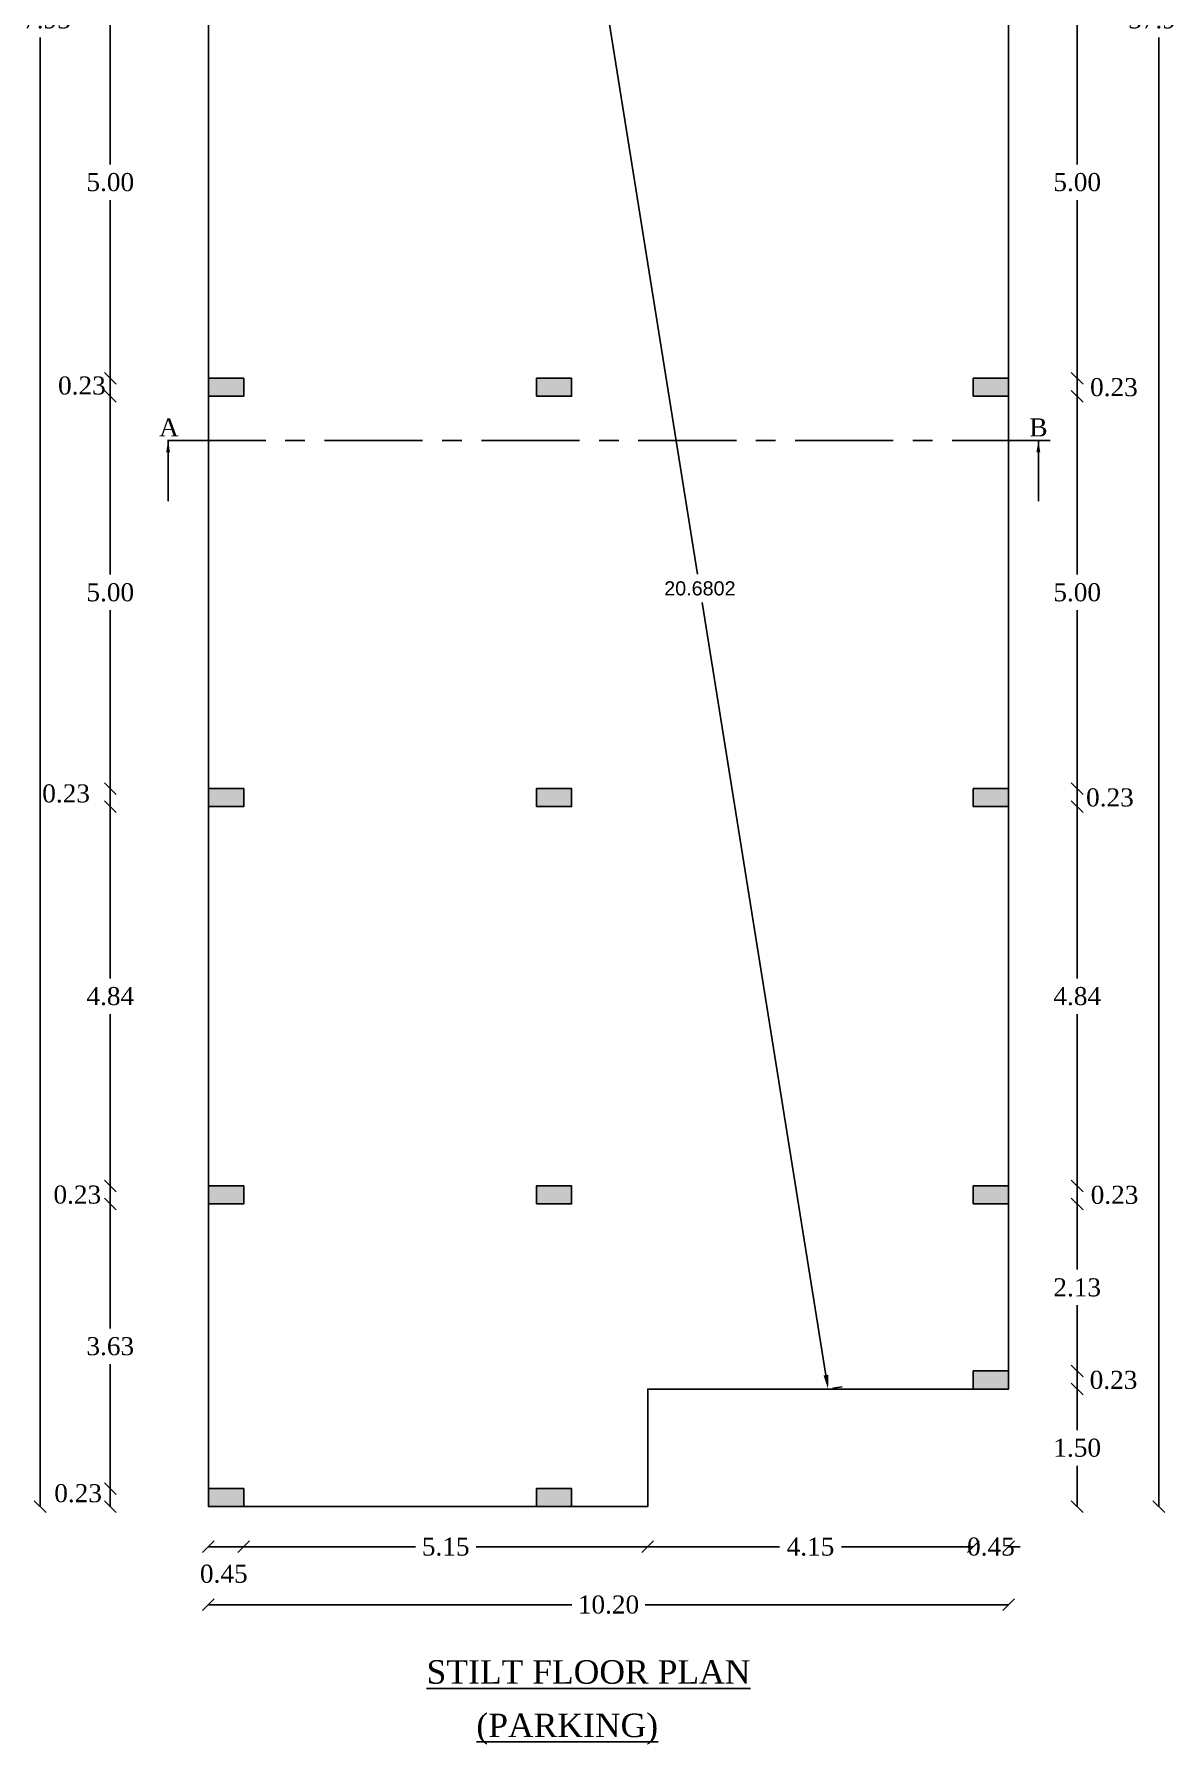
# Model space of a CAD drawing. Header units: metres. Extents: x 7889 to 8063, y -2348 to -2272.
# Drawn here: x 7889.58 to 7904, y -2341.62 to -2319.81 of the extents above; entities that cross this region are included whole.
import ezdxf

# ---------------------------------------------------------------- set-up
doc = ezdxf.new("R2010")
doc.units = ezdxf.units.M
doc.header["$MEASUREMENT"] = 0
doc.linetypes.add('CENTER', pattern=[2, 1.25, -0.25, 0.25, -0.25])
doc.layers.add('BLK_1_FLR_0_BLT_UP_AREA', color=1, linetype='Continuous')
doc.layers.add('BLK_1_FLR_0_BLT_UP_AREA_DEDUCT', color=1, linetype='Continuous')
doc.styles.add('Isa-', font='times.ttf')
doc.styles.get("Standard").update_dxf_attribs({"font": 'arial.ttf'})
doc.styles.add('STYLE2', font='times.ttf')
doc.dimstyles.new('ISO-25', dxfattribs={"dimscale": 0, "dimtxt": 0.23, "dimasz": 0.15, "dimexe": 1.25, "dimexo": 0.625, "dimgap": 0.11, "dimtad": 0, "dimtih": 1, "dimtoh": 1, "dimzin": 1, "dimdsep": 46, "dimtxsty": 'STYLE2', "dimblk": 'OBLIQUE', "dimcen": 0, "dimse1": 1, "dimse2": 1, "dimclrd": 1, "dimclrt": 3, "dimadec": 0, "dimazin": 2, "dimtfac": 1, "dimtix": 1, "dimtofl": 0, "dimtmove": 0, "dimatfit": 3, "dimfxl": 0, "dimtolj": 1, "dimarcsym": 0})
doc.dimstyles.get("Standard").update_dxf_attribs({"dimtxt": 0.18, "dimasz": 0.18, "dimexe": 0.18, "dimexo": 0.0625, "dimgap": 0.09, "dimtad": 0, "dimtih": 1, "dimtoh": 1, "dimdec": 4, "dimzin": 0, "dimdsep": 46, "dimtxsty": 'Standard', "dimcen": 0.09, "dimadec": 0, "dimazin": 0, "dimtfac": 1, "dimtdec": 4, "dimtofl": 0, "dimtmove": 0, "dimatfit": 3, "dimfxl": 0, "dimtolj": 1, "dimtzin": 0, "dimarcsym": 0})

# ---------------------------------------------------------------- blocks, each defined once
blk = doc.blocks.new('_Oblique')
at = {"color": 0, "linetype": 'ByBlock', "lineweight": -2}
blk.add_line((-0.5, -0.5), (0.5, 0.5), dxfattribs=at)
blk = doc.blocks.new('*D434')
at = {"color": 1, "lineweight": -2}
for p, q in [((11152.58, 1103.796), (11152.58, 1101.524)), ((11152.58, 1098.796), (11152.58, 1101.069))]:
    blk.add_line(p, q, dxfattribs=at)
at = {"layer": 'Defpoints', "color": 0}
for p in [(11151.255, 1103.796), (11151.255, 1098.796), (11152.58, 1098.796)]:
    blk.add_point(p, dxfattribs=at)
at = {"color": 1, "lineweight": -2, "xscale": 0.15, "yscale": 0.15, "zscale": 0.15}
for p, rotation in [((11152.58, 1103.796), 90), ((11152.58, 1098.796), 270)]:
    blk.add_blockref('_Oblique', p, dxfattribs=dict(at, rotation=rotation))
at = {"color": 3, "insert": (11152.58, 1101.296), "char_height": 0.23, "attachment_point": 5, "style": 'STYLE2'}
blk.add_mtext('\\A1;5.00', dxfattribs=at)
blk = doc.blocks.new('*D433')
at = {"color": 1, "lineweight": -2}
blk.add_line((11152.58, 1098.796), (11152.58, 1098.566), dxfattribs=at)
at = {"layer": 'Defpoints', "color": 0}
for p in [(11151.255, 1098.796), (11151.255, 1098.566), (11152.58, 1098.566)]:
    blk.add_point(p, dxfattribs=at)
at = {"color": 1, "lineweight": -2, "xscale": 0.15, "yscale": 0.15, "zscale": 0.15}
for p, rotation in [((11152.58, 1098.796), 90), ((11152.58, 1098.566), 270)]:
    blk.add_blockref('_Oblique', p, dxfattribs=dict(at, rotation=rotation))
at = {"color": 3, "insert": (11153.048, 1098.681), "char_height": 0.23, "attachment_point": 5, "style": 'STYLE2'}
blk.add_mtext('\\A1;0.23', dxfattribs=at)
blk = doc.blocks.new('*D432')
at = {"color": 1, "lineweight": -2}
for p, q in [((11152.58, 1098.566), (11152.58, 1096.293)), ((11152.58, 1093.564), (11152.58, 1095.838))]:
    blk.add_line(p, q, dxfattribs=at)
at = {"layer": 'Defpoints', "color": 0}
for p in [(11151.255, 1098.566), (11151.255, 1093.564), (11152.58, 1093.564)]:
    blk.add_point(p, dxfattribs=at)
at = {"color": 1, "lineweight": -2, "xscale": 0.15, "yscale": 0.15, "zscale": 0.15}
for p, rotation in [((11152.58, 1098.566), 90), ((11152.58, 1093.564), 270)]:
    blk.add_blockref('_Oblique', p, dxfattribs=dict(at, rotation=rotation))
at = {"color": 3, "insert": (11152.58, 1096.065), "char_height": 0.23, "attachment_point": 5, "style": 'STYLE2'}
blk.add_mtext('\\A1;5.00', dxfattribs=at)
blk = doc.blocks.new('*D431')
at = {"color": 1, "lineweight": -2}
blk.add_line((11152.58, 1093.564), (11152.58, 1093.334), dxfattribs=at)
at = {"layer": 'Defpoints', "color": 0}
for p in [(11151.255, 1093.564), (11151.255, 1093.334), (11152.58, 1093.334)]:
    blk.add_point(p, dxfattribs=at)
at = {"color": 1, "lineweight": -2, "xscale": 0.15, "yscale": 0.15, "zscale": 0.15}
for p, rotation in [((11152.58, 1093.564), 90), ((11152.58, 1093.334), 270)]:
    blk.add_blockref('_Oblique', p, dxfattribs=dict(at, rotation=rotation))
at = {"color": 3, "insert": (11152.997, 1093.449), "char_height": 0.23, "attachment_point": 5, "style": 'STYLE2'}
blk.add_mtext('\\A1;0.23', dxfattribs=at)
blk = doc.blocks.new('*D430')
at = {"color": 1, "lineweight": -2}
for p, q in [((11152.58, 1093.334), (11152.58, 1091.143)), ((11152.58, 1088.496), (11152.58, 1090.688))]:
    blk.add_line(p, q, dxfattribs=at)
at = {"layer": 'Defpoints', "color": 0}
for p in [(11151.255, 1093.334), (11151.255, 1088.496), (11152.58, 1088.496)]:
    blk.add_point(p, dxfattribs=at)
at = {"color": 1, "lineweight": -2, "xscale": 0.15, "yscale": 0.15, "zscale": 0.15}
for p, rotation in [((11152.58, 1093.334), 90), ((11152.58, 1088.496), 270)]:
    blk.add_blockref('_Oblique', p, dxfattribs=dict(at, rotation=rotation))
at = {"color": 3, "insert": (11152.58, 1090.915), "char_height": 0.23, "attachment_point": 5, "style": 'STYLE2'}
blk.add_mtext('\\A1;4.84', dxfattribs=at)
blk = doc.blocks.new('*D429')
at = {"color": 1, "lineweight": -2}
blk.add_line((11152.58, 1088.496), (11152.58, 1088.266), dxfattribs=at)
at = {"layer": 'Defpoints', "color": 0}
for p in [(11151.255, 1088.496), (11151.255, 1088.266), (11152.58, 1088.266)]:
    blk.add_point(p, dxfattribs=at)
at = {"color": 1, "lineweight": -2, "xscale": 0.15, "yscale": 0.15, "zscale": 0.15}
for p, rotation in [((11152.58, 1088.496), 90), ((11152.58, 1088.266), 270)]:
    blk.add_blockref('_Oblique', p, dxfattribs=dict(at, rotation=rotation))
at = {"color": 3, "insert": (11153.056, 1088.381), "char_height": 0.23, "attachment_point": 5, "style": 'STYLE2'}
blk.add_mtext('\\A1;0.23', dxfattribs=at)
blk = doc.blocks.new('*D428')
at = {"color": 1, "lineweight": -2}
for p, q in [((11152.58, 1088.266), (11152.58, 1087.429)), ((11152.58, 1086.136), (11152.58, 1086.974))]:
    blk.add_line(p, q, dxfattribs=at)
at = {"layer": 'Defpoints', "color": 0}
for p in [(11151.255, 1088.266), (11151.255, 1086.136), (11152.58, 1086.136)]:
    blk.add_point(p, dxfattribs=at)
at = {"color": 1, "lineweight": -2, "xscale": 0.15, "yscale": 0.15, "zscale": 0.15}
for p, rotation in [((11152.58, 1088.266), 90), ((11152.58, 1086.136), 270)]:
    blk.add_blockref('_Oblique', p, dxfattribs=dict(at, rotation=rotation))
at = {"color": 3, "insert": (11152.58, 1087.201), "char_height": 0.23, "attachment_point": 5, "style": 'STYLE2'}
blk.add_mtext('\\A1;2.13', dxfattribs=at)
blk = doc.blocks.new('*D427')
at = {"color": 1, "lineweight": -2}
blk.add_line((11152.58, 1086.136), (11152.58, 1085.906), dxfattribs=at)
at = {"layer": 'Defpoints', "color": 0}
for p in [(11151.255, 1086.136), (11151.255, 1085.906), (11152.58, 1085.906)]:
    blk.add_point(p, dxfattribs=at)
at = {"color": 1, "lineweight": -2, "xscale": 0.15, "yscale": 0.15, "zscale": 0.15}
for p, rotation in [((11152.58, 1086.136), 90), ((11152.58, 1085.906), 270)]:
    blk.add_blockref('_Oblique', p, dxfattribs=dict(at, rotation=rotation))
at = {"color": 3, "insert": (11153.043, 1086.021), "char_height": 0.23, "attachment_point": 5, "style": 'STYLE2'}
blk.add_mtext('\\A1;0.23', dxfattribs=at)
blk = doc.blocks.new('*D426')
at = {"color": 1, "lineweight": -2}
for p, q in [((11152.58, 1085.906), (11152.58, 1085.384)), ((11152.58, 1084.406), (11152.58, 1084.929))]:
    blk.add_line(p, q, dxfattribs=at)
at = {"layer": 'Defpoints', "color": 0}
for p in [(11151.255, 1085.906), (11147.105, 1084.406), (11152.58, 1084.406)]:
    blk.add_point(p, dxfattribs=at)
at = {"color": 1, "lineweight": -2, "xscale": 0.15, "yscale": 0.15, "zscale": 0.15}
for p, rotation in [((11152.58, 1085.906), 90), ((11152.58, 1084.406), 270)]:
    blk.add_blockref('_Oblique', p, dxfattribs=dict(at, rotation=rotation))
at = {"color": 3, "insert": (11152.58, 1085.156), "char_height": 0.23, "attachment_point": 5, "style": 'STYLE2'}
blk.add_mtext('\\A1;1.50', dxfattribs=at)
blk = doc.blocks.new('*D425')
at = {"color": 1, "lineweight": -2}
for p, q in [((11153.621, 1122.336), (11153.621, 1103.599)), ((11153.621, 1084.406), (11153.621, 1103.144))]:
    blk.add_line(p, q, dxfattribs=at)
at = {"layer": 'Defpoints', "color": 0}
for p in [(11147.105, 1122.336), (11153.621, 1122.336), (11147.105, 1084.406)]:
    blk.add_point(p, dxfattribs=at)
at = {"color": 1, "lineweight": -2, "xscale": 0.15, "yscale": 0.15, "zscale": 0.15}
for p, rotation in [((11153.621, 1122.336), 90), ((11153.621, 1084.406), 270)]:
    blk.add_blockref('_Oblique', p, dxfattribs=dict(at, rotation=rotation))
at = {"color": 3, "insert": (11153.621, 1103.371), "char_height": 0.23, "attachment_point": 5, "style": 'STYLE2'}
blk.add_mtext('\\A1;37.93', dxfattribs=at)
blk = doc.blocks.new('*D398')
at = {"color": 1, "lineweight": -2}
for p, q in [((11140.254, 1103.796), (11140.254, 1101.524)), ((11140.254, 1098.796), (11140.254, 1101.069))]:
    blk.add_line(p, q, dxfattribs=at)
at = {"layer": 'Defpoints', "color": 0}
for p in [(11143.35, 1103.796), (11140.254, 1098.796), (11141.955, 1098.796)]:
    blk.add_point(p, dxfattribs=at)
at = {"color": 1, "lineweight": -2, "xscale": 0.15, "yscale": 0.15, "zscale": 0.15}
for p, rotation in [((11140.254, 1103.796), 90), ((11140.254, 1098.796), 270)]:
    blk.add_blockref('_Oblique', p, dxfattribs=dict(at, rotation=rotation))
at = {"color": 3, "insert": (11140.254, 1101.296), "char_height": 0.23, "attachment_point": 5, "style": 'STYLE2'}
blk.add_mtext('\\A1;5.00', dxfattribs=at)
blk = doc.blocks.new('*D423')
at = {"color": 1, "lineweight": -2}
blk.add_line((11140.254, 1098.796), (11140.254, 1098.566), dxfattribs=at)
at = {"layer": 'Defpoints', "color": 0}
for p in [(11141.955, 1098.796), (11140.254, 1098.566), (11141.955, 1098.566)]:
    blk.add_point(p, dxfattribs=at)
at = {"color": 1, "lineweight": -2, "xscale": 0.15, "yscale": 0.15, "zscale": 0.15}
for p, rotation in [((11140.254, 1098.796), 90), ((11140.254, 1098.566), 270)]:
    blk.add_blockref('_Oblique', p, dxfattribs=dict(at, rotation=rotation))
at = {"color": 3, "insert": (11139.892, 1098.702), "char_height": 0.23, "attachment_point": 5, "style": 'STYLE2'}
blk.add_mtext('\\A1;0.23', dxfattribs=at)
blk = doc.blocks.new('*D422')
at = {"color": 1, "lineweight": -2}
for p, q in [((11140.254, 1098.566), (11140.254, 1096.293)), ((11140.254, 1093.564), (11140.254, 1095.838))]:
    blk.add_line(p, q, dxfattribs=at)
at = {"layer": 'Defpoints', "color": 0}
for p in [(11141.955, 1098.566), (11140.254, 1093.564), (11141.955, 1093.564)]:
    blk.add_point(p, dxfattribs=at)
at = {"color": 1, "lineweight": -2, "xscale": 0.15, "yscale": 0.15, "zscale": 0.15}
for p, rotation in [((11140.254, 1098.566), 90), ((11140.254, 1093.564), 270)]:
    blk.add_blockref('_Oblique', p, dxfattribs=dict(at, rotation=rotation))
at = {"color": 3, "insert": (11140.254, 1096.065), "char_height": 0.23, "attachment_point": 5, "style": 'STYLE2'}
blk.add_mtext('\\A1;5.00', dxfattribs=at)
blk = doc.blocks.new('*D421')
at = {"color": 1, "lineweight": -2}
blk.add_line((11140.254, 1093.564), (11140.254, 1093.334), dxfattribs=at)
at = {"layer": 'Defpoints', "color": 0}
for p in [(11141.955, 1093.564), (11140.254, 1093.334), (11141.955, 1093.334)]:
    blk.add_point(p, dxfattribs=at)
at = {"color": 1, "lineweight": -2, "xscale": 0.15, "yscale": 0.15, "zscale": 0.15}
for p, rotation in [((11140.254, 1093.564), 90), ((11140.254, 1093.334), 270)]:
    blk.add_blockref('_Oblique', p, dxfattribs=dict(at, rotation=rotation))
at = {"color": 3, "insert": (11139.691, 1093.5), "char_height": 0.23, "attachment_point": 5, "style": 'STYLE2'}
blk.add_mtext('\\A1;0.23', dxfattribs=at)
blk = doc.blocks.new('*D420')
at = {"color": 1, "lineweight": -2}
for p, q in [((11140.254, 1093.334), (11140.254, 1091.143)), ((11140.254, 1088.496), (11140.254, 1090.688))]:
    blk.add_line(p, q, dxfattribs=at)
at = {"layer": 'Defpoints', "color": 0}
for p in [(11141.955, 1093.334), (11140.254, 1088.496), (11141.955, 1088.496)]:
    blk.add_point(p, dxfattribs=at)
at = {"color": 1, "lineweight": -2, "xscale": 0.15, "yscale": 0.15, "zscale": 0.15}
for p, rotation in [((11140.254, 1093.334), 90), ((11140.254, 1088.496), 270)]:
    blk.add_blockref('_Oblique', p, dxfattribs=dict(at, rotation=rotation))
at = {"color": 3, "insert": (11140.254, 1090.915), "char_height": 0.23, "attachment_point": 5, "style": 'STYLE2'}
blk.add_mtext('\\A1;4.84', dxfattribs=at)
blk = doc.blocks.new('*D419')
at = {"color": 1, "lineweight": -2}
blk.add_line((11140.254, 1088.496), (11140.254, 1088.266), dxfattribs=at)
at = {"layer": 'Defpoints', "color": 0}
for p in [(11141.955, 1088.496), (11140.254, 1088.266), (11141.955, 1088.266)]:
    blk.add_point(p, dxfattribs=at)
at = {"color": 1, "lineweight": -2, "xscale": 0.15, "yscale": 0.15, "zscale": 0.15}
for p, rotation in [((11140.254, 1088.496), 90), ((11140.254, 1088.266), 270)]:
    blk.add_blockref('_Oblique', p, dxfattribs=dict(at, rotation=rotation))
at = {"color": 3, "insert": (11139.834, 1088.384), "char_height": 0.23, "attachment_point": 5, "style": 'STYLE2'}
blk.add_mtext('\\A1;0.23', dxfattribs=at)
blk = doc.blocks.new('*D418')
at = {"color": 1, "lineweight": -2}
for p, q in [((11140.254, 1088.266), (11140.254, 1086.679)), ((11140.254, 1084.636), (11140.254, 1086.224))]:
    blk.add_line(p, q, dxfattribs=at)
at = {"layer": 'Defpoints', "color": 0}
for p in [(11141.955, 1088.266), (11140.254, 1084.636), (11141.955, 1084.636)]:
    blk.add_point(p, dxfattribs=at)
at = {"color": 1, "lineweight": -2, "xscale": 0.15, "yscale": 0.15, "zscale": 0.15}
for p, rotation in [((11140.254, 1088.266), 90), ((11140.254, 1084.636), 270)]:
    blk.add_blockref('_Oblique', p, dxfattribs=dict(at, rotation=rotation))
at = {"color": 3, "insert": (11140.254, 1086.451), "char_height": 0.23, "attachment_point": 5, "style": 'STYLE2'}
blk.add_mtext('\\A1;3.63', dxfattribs=at)
blk = doc.blocks.new('*D417')
at = {"color": 1, "lineweight": -2}
blk.add_line((11140.254, 1084.636), (11140.254, 1084.406), dxfattribs=at)
at = {"layer": 'Defpoints', "color": 0}
for p in [(11141.955, 1084.636), (11140.254, 1084.406), (11141.955, 1084.406)]:
    blk.add_point(p, dxfattribs=at)
at = {"color": 1, "lineweight": -2, "xscale": 0.15, "yscale": 0.15, "zscale": 0.15}
for p, rotation in [((11140.254, 1084.636), 90), ((11140.254, 1084.406), 270)]:
    blk.add_blockref('_Oblique', p, dxfattribs=dict(at, rotation=rotation))
at = {"color": 3, "insert": (11139.844, 1084.576), "char_height": 0.23, "attachment_point": 5, "style": 'STYLE2'}
blk.add_mtext('\\A1;0.23', dxfattribs=at)
blk = doc.blocks.new('*D404')
at = {"color": 1, "lineweight": -2}
for p, q in [((11139.36, 1122.336), (11139.36, 1103.599)), ((11139.36, 1084.406), (11139.36, 1103.144))]:
    blk.add_line(p, q, dxfattribs=at)
at = {"layer": 'Defpoints', "color": 0}
for p in [(11139.36, 1122.336), (11144.305, 1122.336), (11144.305, 1084.406)]:
    blk.add_point(p, dxfattribs=at)
at = {"color": 1, "lineweight": -2, "xscale": 0.15, "yscale": 0.15, "zscale": 0.15}
for p, rotation in [((11139.36, 1122.336), 90), ((11139.36, 1084.406), 270)]:
    blk.add_blockref('_Oblique', p, dxfattribs=dict(at, rotation=rotation))
at = {"color": 3, "insert": (11139.36, 1103.371), "char_height": 0.23, "attachment_point": 5, "style": 'STYLE2'}
blk.add_mtext('\\A1;37.93', dxfattribs=at)
blk = doc.blocks.new('*D416')
at = {"color": 1, "lineweight": -2}
blk.add_line((11141.505, 1083.895), (11141.955, 1083.895), dxfattribs=at)
at = {"layer": 'Defpoints', "color": 0}
for p in [(11141.505, 1084.406), (11141.955, 1084.406), (11141.955, 1083.895)]:
    blk.add_point(p, dxfattribs=at)
at = {"color": 1, "lineweight": -2, "xscale": 0.15, "yscale": 0.15, "zscale": 0.15, "rotation": 180}
blk.add_blockref('_Oblique', (11141.505, 1083.895), dxfattribs=at)
at = {"color": 1, "lineweight": -2, "xscale": 0.15, "yscale": 0.15, "zscale": 0.15}
blk.add_blockref('_Oblique', (11141.955, 1083.895), dxfattribs=at)
at = {"color": 3, "insert": (11141.701, 1083.549), "char_height": 0.23, "attachment_point": 5, "style": 'STYLE2'}
blk.add_mtext('\\A1;0.45', dxfattribs=at)
blk = doc.blocks.new('*D396')
at = {"color": 1, "lineweight": -2}
for p, q in [((11141.955, 1083.895), (11144.143, 1083.895)), ((11147.105, 1083.895), (11144.918, 1083.895))]:
    blk.add_line(p, q, dxfattribs=at)
at = {"layer": 'Defpoints', "color": 0}
for p in [(11141.955, 1084.406), (11147.105, 1084.406), (11147.105, 1083.895)]:
    blk.add_point(p, dxfattribs=at)
at = {"color": 1, "lineweight": -2, "xscale": 0.15, "yscale": 0.15, "zscale": 0.15, "rotation": 180}
blk.add_blockref('_Oblique', (11141.955, 1083.895), dxfattribs=at)
at = {"color": 1, "lineweight": -2, "xscale": 0.15, "yscale": 0.15, "zscale": 0.15}
blk.add_blockref('_Oblique', (11147.105, 1083.895), dxfattribs=at)
at = {"color": 3, "insert": (11144.53, 1083.895), "char_height": 0.23, "attachment_point": 5, "style": 'STYLE2'}
blk.add_mtext('\\A1;5.15', dxfattribs=at)
blk = doc.blocks.new('*D397')
at = {"color": 1, "lineweight": -2}
for p, q in [((11147.105, 1083.895), (11148.787, 1083.895)), ((11151.255, 1083.895), (11149.574, 1083.895))]:
    blk.add_line(p, q, dxfattribs=at)
at = {"layer": 'Defpoints', "color": 0}
for p in [(11151.255, 1086.136), (11147.105, 1084.406), (11151.255, 1083.895)]:
    blk.add_point(p, dxfattribs=at)
at = {"color": 1, "lineweight": -2, "xscale": 0.15, "yscale": 0.15, "zscale": 0.15, "rotation": 180}
blk.add_blockref('_Oblique', (11147.105, 1083.895), dxfattribs=at)
at = {"color": 1, "lineweight": -2, "xscale": 0.15, "yscale": 0.15, "zscale": 0.15}
blk.add_blockref('_Oblique', (11151.255, 1083.895), dxfattribs=at)
at = {"color": 3, "insert": (11149.18, 1083.895), "char_height": 0.23, "attachment_point": 5, "style": 'STYLE2'}
blk.add_mtext('\\A1;4.15', dxfattribs=at)
blk = doc.blocks.new('*D415')
at = {"color": 1, "lineweight": -2}
for p, q in [((11151.255, 1083.895), (11151.105, 1083.895)), ((11151.705, 1083.895), (11151.855, 1083.895))]:
    blk.add_line(p, q, dxfattribs=at)
at = {"layer": 'Defpoints', "color": 0}
for p in [(11151.255, 1086.136), (11151.705, 1086.136), (11151.705, 1083.895)]:
    blk.add_point(p, dxfattribs=at)
at = {"color": 1, "lineweight": -2, "xscale": 0.15, "yscale": 0.15, "zscale": 0.15}
blk.add_blockref('_Oblique', (11151.255, 1083.895), dxfattribs=at)
at = {"color": 1, "lineweight": -2, "xscale": 0.15, "yscale": 0.15, "zscale": 0.15, "rotation": 180}
blk.add_blockref('_Oblique', (11151.705, 1083.895), dxfattribs=at)
at = {"color": 3, "insert": (11151.48, 1083.895), "char_height": 0.23, "attachment_point": 5, "style": 'STYLE2'}
blk.add_mtext('\\A1;0.45', dxfattribs=at)
blk = doc.blocks.new('*D414')
at = {"color": 1, "lineweight": -2}
for p, q in [((11141.505, 1083.156), (11146.139, 1083.156)), ((11151.705, 1083.156), (11147.072, 1083.156))]:
    blk.add_line(p, q, dxfattribs=at)
at = {"layer": 'Defpoints', "color": 0}
for p in [(11141.505, 1085.906), (11151.705, 1085.906), (11141.505, 1083.156)]:
    blk.add_point(p, dxfattribs=at)
at = {"color": 1, "lineweight": -2, "xscale": 0.15, "yscale": 0.15, "zscale": 0.15, "rotation": 180}
blk.add_blockref('_Oblique', (11141.505, 1083.156), dxfattribs=at)
at = {"color": 1, "lineweight": -2, "xscale": 0.15, "yscale": 0.15, "zscale": 0.15}
blk.add_blockref('_Oblique', (11151.705, 1083.156), dxfattribs=at)
at = {"color": 3, "insert": (11146.605, 1083.156), "char_height": 0.23, "attachment_point": 5, "style": 'STYLE2'}
blk.add_mtext('\\A1;10.20', dxfattribs=at)
blk = doc.blocks.new('*D413')
at = {"color": 0, "lineweight": -2}
for p, q in [((11146.197, 1106.336), (11146.313, 1106.355)), ((11146.164, 1106.149), (11147.741, 1096.298)), ((11149.377, 1086.084), (11147.8, 1095.935)), ((11149.467, 1085.916), (11149.583, 1085.935))]:
    blk.add_line(p, q, dxfattribs=at)
at = {"color": 0}
for points in [[(11146.194, 1106.153), (11146.134, 1106.144), (11146.135, 1106.326)], [(11149.407, 1086.089), (11149.347, 1086.079), (11149.405, 1085.906)]]:
    blk.add_solid(points, dxfattribs=at)
at = {"layer": 'Defpoints', "color": 0}
for p in [(11146.135, 1106.326), (11149.405, 1085.906), (11149.405, 1085.906)]:
    blk.add_point(p, dxfattribs=at)
at = {"color": 0, "insert": (11147.77, 1096.116), "char_height": 0.18, "attachment_point": 5}
blk.add_mtext('\\A1;20.6802', dxfattribs=at)
blk = doc.blocks.new('XFGB')
for points in [[(11141.95548, 1098.56649), (11141.95548, 1098.79649), (11141.50548, 1098.79649), (11141.50548, 1098.56649)], [(11146.13548, 1098.56649), (11146.13548, 1098.79649), (11145.68548, 1098.79649), (11145.68548, 1098.56649)], [(11151.70548, 1098.56649), (11151.70548, 1098.79649), (11151.25548, 1098.79649), (11151.25548, 1098.56649)], [(11141.95548, 1093.33431), (11141.95548, 1093.56431), (11141.50548, 1093.56431), (11141.50548, 1093.33431)], [(11146.13548, 1093.33431), (11146.13548, 1093.56431), (11145.68548, 1093.56431), (11145.68548, 1093.33431)], [(11151.70548, 1093.33431), (11151.70548, 1093.56431), (11151.25548, 1093.56431), (11151.25548, 1093.33431)], [(11141.95548, 1088.26649), (11141.95548, 1088.49649), (11141.50548, 1088.49649), (11141.50548, 1088.26649)], [(11146.13548, 1088.26649), (11146.13548, 1088.49649), (11145.68548, 1088.49649), (11145.68548, 1088.26649)], [(11151.70548, 1088.26649), (11151.70548, 1088.49649), (11151.25548, 1088.49649), (11151.25548, 1088.26649)], [(11151.70548, 1085.90649), (11151.70548, 1086.13649), (11151.25548, 1086.13649), (11151.25548, 1085.90649)], [(11141.95548, 1084.40649), (11141.95548, 1084.63649), (11141.50548, 1084.63649), (11141.50548, 1084.40649)], [(11146.13548, 1084.40649), (11146.13548, 1084.63649), (11145.68548, 1084.63649), (11145.68548, 1084.40649)]]:
    blk.add_hatch(color=256).paths.add_polyline_path(points)
at = {"linetype": 'CENTER'}
blk.add_line((11152.23493, 1098.00091), (11140.8218, 1098.00091), dxfattribs=at)
for points in [[(11151.70548, 1122.33649), (11141.50548, 1122.33649), (11141.50548, 1084.40649), (11147.10548, 1084.40649), (11147.10548, 1085.90649), (11151.70548, 1085.90649)], [(11141.50548, 1122.33649), (11151.70548, 1122.33649), (11151.70548, 1085.90649), (11147.10548, 1085.90649), (11147.10548, 1084.40649), (11141.50548, 1084.40649)], [(11141.50548, 1122.33649), (11151.70548, 1122.33649), (11151.70548, 1085.90649), (11147.10548, 1085.90649), (11147.10548, 1084.40649), (11141.50548, 1084.40649)], [(11141.50548, 1122.33649), (11151.70548, 1122.33649), (11151.70548, 1085.90649), (11147.10548, 1085.90649), (11147.10548, 1084.40649), (11141.50548, 1084.40649)], [(11151.70548, 1122.33649), (11141.50548, 1122.33649), (11141.50548, 1084.40649), (11147.10548, 1084.40649), (11147.10548, 1085.90649), (11151.70548, 1085.90649)], [(11141.50548, 1098.56649), (11141.50548, 1098.79649), (11141.95548, 1098.79649), (11141.95548, 1098.56649)], [(11145.68548, 1098.56649), (11145.68548, 1098.79649), (11146.13548, 1098.79649), (11146.13548, 1098.56649)], [(11151.25548, 1098.56649), (11151.25548, 1098.79649), (11151.70548, 1098.79649), (11151.70548, 1098.56649)], [(11141.50548, 1093.33431), (11141.50548, 1093.56431), (11141.95548, 1093.56431), (11141.95548, 1093.33431)], [(11145.68548, 1093.33431), (11145.68548, 1093.56431), (11146.13548, 1093.56431), (11146.13548, 1093.33431)], [(11151.25548, 1093.33431), (11151.25548, 1093.56431), (11151.70548, 1093.56431), (11151.70548, 1093.33431)], [(11141.50548, 1088.26649), (11141.50548, 1088.49649), (11141.95548, 1088.49649), (11141.95548, 1088.26649)], [(11145.68548, 1088.26649), (11145.68548, 1088.49649), (11146.13548, 1088.49649), (11146.13548, 1088.26649)], [(11151.25548, 1088.26649), (11151.25548, 1088.49649), (11151.70548, 1088.49649), (11151.70548, 1088.26649)], [(11151.25548, 1085.90649), (11151.25548, 1086.13649), (11151.70548, 1086.13649), (11151.70548, 1085.90649)], [(11141.50548, 1084.40649), (11141.50548, 1084.63649), (11141.95548, 1084.63649), (11141.95548, 1084.40649)], [(11145.68548, 1084.40649), (11145.68548, 1084.63649), (11146.13548, 1084.63649), (11146.13548, 1084.40649)]]:
    blk.add_lwpolyline(points, close=True)
blk.add_lwpolyline([(11146.43548, 1122.33649), (11141.50548, 1122.33649), (11141.50548, 1084.40649), (11147.10548, 1084.40649), (11147.10548, 1085.90649), (11151.70548, 1085.90649), (11151.70548, 1122.33649), (11151.25548, 1122.33649)])
at = {"style": 'Isa-'}
for s, p in [('A', (11140.87666, 1098.05507)), ('B', (11151.97078, 1098.05507))]:
    blk.add_text(s, height=0.23, dxfattribs=at).set_placement(p)
at = {"lineweight": 25, "style": 'Isa-'}
for s, p in [('%%USTILT FLOOR PLAN', (11144.28606, 1082.14878)), ('%%U(PARKING)', (11144.92146, 1081.46724))]:
    blk.add_text(s, height=0.3, dxfattribs=at).set_placement(p)
for base, p1, p2, override, picture, middle in [((11139.3595, 1122.33649), (11144.30548, 1084.40649), (11144.30548, 1122.33649), {"dimscale": 1, "dimfxl": 75, "dimarcsym": 2}, '*D404', (11139.3595, 1103.37149)), ((11153.62146, 1122.33649), (11147.10548, 1084.40649), (11147.10548, 1122.33649), {"dimscale": 1, "dimfxl": 75, "dimarcsym": 2}, '*D425', (11153.62146, 1103.37149)), ((11140.2537, 1098.79649), (11143.35048, 1103.79649), (11141.95548, 1098.79649), {"dimscale": 1, "dimtmove": 1, "dimfxl": 75, "dimarcsym": 2}, '*D398', (11140.2537, 1101.29649)), ((11152.58042, 1098.79649), (11151.25548, 1103.79649), (11151.25548, 1098.79649), {"dimscale": 1, "dimtmove": 1, "dimfxl": 75, "dimarcsym": 2}, '*D434', (11152.58042, 1101.29649)), ((11140.2537, 1093.56431), (11141.95548, 1098.56649), (11141.95548, 1093.56431), {"dimscale": 1, "dimtmove": 1, "dimfxl": 75, "dimarcsym": 2}, '*D422', (11140.2537, 1096.0654)), ((11152.58042, 1093.56431), (11151.25548, 1098.56649), (11151.25548, 1093.56431), {"dimscale": 1, "dimtmove": 1, "dimfxl": 75, "dimarcsym": 2}, '*D432', (11152.58042, 1096.0654)), ((11140.2537, 1088.49649), (11141.95548, 1093.33431), (11141.95548, 1088.49649), {"dimscale": 1, "dimtmove": 1, "dimfxl": 75, "dimarcsym": 2}, '*D420', (11140.2537, 1090.9154)), ((11152.58042, 1088.49649), (11151.25548, 1093.33431), (11151.25548, 1088.49649), {"dimscale": 1, "dimtmove": 1, "dimfxl": 75, "dimarcsym": 2}, '*D430', (11152.58042, 1090.9154)), ((11140.2537, 1084.63649), (11141.95548, 1088.26649), (11141.95548, 1084.63649), {"dimscale": 1, "dimtmove": 1, "dimfxl": 75, "dimarcsym": 2}, '*D418', (11140.2537, 1086.45149)), ((11152.58042, 1086.13649), (11151.25548, 1088.26649), (11151.25548, 1086.13649), {"dimscale": 1, "dimtmove": 1, "dimfxl": 75, "dimarcsym": 2}, '*D428', (11152.58042, 1087.20149)), ((11152.58042, 1084.40649), (11151.25548, 1085.90649), (11147.10548, 1084.40649), {"dimscale": 1, "dimtmove": 1, "dimfxl": 75, "dimarcsym": 2}, '*D426', (11152.58042, 1085.15649))]:
    dim = blk.add_linear_dim(base=base, p1=p1, p2=p2, angle=90, dimstyle='ISO-25', override=override)
    dim.commit()
    dim.dimension.update_dxf_attribs({"geometry": picture, "text_midpoint": middle})
dim = blk.add_aligned_dim(p1=(11146.13548, 1106.32649), p2=(11149.40548, 1085.90649), distance=0, dimstyle='Standard')
dim.commit()
dim.dimension.update_dxf_attribs({"geometry": '*D413', "text_midpoint": (11147.77048, 1096.11649)})
for base, p1, p2, override, picture, middle in [((11140.2537, 1098.56649), (11141.95548, 1098.79649), (11141.95548, 1098.56649), {"dimscale": 1, "dimtmove": 2, "dimfxl": 75, "dimarcsym": 2}, '*D423', (11139.89231, 1098.70195)), ((11152.58042, 1098.56649), (11151.25548, 1098.79649), (11151.25548, 1098.56649), {"dimscale": 1, "dimtmove": 1, "dimfxl": 75, "dimarcsym": 2}, '*D433', (11153.0485, 1098.68149)), ((11140.2537, 1093.33431), (11141.95548, 1093.56431), (11141.95548, 1093.33431), {"dimscale": 1, "dimtmove": 2, "dimfxl": 75, "dimarcsym": 2}, '*D421', (11139.69141, 1093.50007)), ((11152.58042, 1093.33431), (11151.25548, 1093.56431), (11151.25548, 1093.33431), {"dimscale": 1, "dimtmove": 2, "dimfxl": 75, "dimarcsym": 2}, '*D431', (11152.99687, 1093.44931)), ((11140.2537, 1088.26649), (11141.95548, 1088.49649), (11141.95548, 1088.26649), {"dimscale": 1, "dimtmove": 1, "dimfxl": 75, "dimarcsym": 2}, '*D419', (11139.83426, 1088.38388)), ((11152.58042, 1088.26649), (11151.25548, 1088.49649), (11151.25548, 1088.26649), {"dimscale": 1, "dimtmove": 2, "dimfxl": 75, "dimarcsym": 2}, '*D429', (11153.05644, 1088.38149)), ((11152.58042, 1085.90649), (11151.25548, 1086.13649), (11151.25548, 1085.90649), {"dimscale": 1, "dimtmove": 1, "dimfxl": 75, "dimarcsym": 2}, '*D427', (11153.04298, 1086.02149)), ((11140.2537, 1084.40649), (11141.95548, 1084.63649), (11141.95548, 1084.40649), {"dimscale": 1, "dimtmove": 2, "dimfxl": 75, "dimarcsym": 2}, '*D417', (11139.84385, 1084.57624))]:
    dim = blk.add_linear_dim(base=base, p1=p1, p2=p2, angle=90, dimstyle='ISO-25', override=override)
    dim.commit()
    dim.dimension.update_dxf_attribs({"geometry": picture, "text_midpoint": middle, "dimtype": 160})
for base, p1, p2, override, picture, middle in [((11151.25548, 1083.89483), (11147.10548, 1084.40649), (11151.25548, 1086.13649), {"dimscale": 1, "dimtmove": 1, "dimfxl": 75, "dimarcsym": 2}, '*D397', (11149.18048, 1083.89483)), ((11151.70548, 1083.89483), (11151.25548, 1086.13649), (11151.70548, 1086.13649), {"dimscale": 1, "dimtmove": 1, "dimfxl": 75, "dimarcsym": 2}, '*D415', (11151.48048, 1083.89483)), ((11141.50548, 1083.15636), (11151.70548, 1085.90649), (11141.50548, 1085.90649), {"dimscale": 1, "dimfxl": 75, "dimarcsym": 2}, '*D414', (11146.60548, 1083.15636)), ((11147.10548, 1083.89483), (11141.95548, 1084.40649), (11147.10548, 1084.40649), {"dimscale": 1, "dimtmove": 1, "dimfxl": 75, "dimarcsym": 2}, '*D396', (11144.53048, 1083.89483))]:
    dim = blk.add_linear_dim(base=base, p1=p1, p2=p2, dimstyle='ISO-25', override=override)
    dim.commit()
    dim.dimension.update_dxf_attribs({"geometry": picture, "text_midpoint": middle})
dim = blk.add_linear_dim(base=(11141.95548, 1083.89483), p1=(11141.50548, 1084.40649), p2=(11141.95548, 1084.40649), dimstyle='ISO-25', override={"dimscale": 1, "dimtmove": 2, "dimfxl": 75, "dimarcsym": 2})
dim.commit()
dim.dimension.update_dxf_attribs({"geometry": '*D416', "text_midpoint": (11141.7014, 1083.54907), "dimtype": 160})
for points in [[(11140.99107, 1098.00091), (11140.99107, 1097.23065)], [(11152.08519, 1098.00091), (11152.08519, 1097.23065)]]:
    blk.add_leader(points, dimstyle='ISO-25', override={"dimscale": 1, "dimfxl": 75, "dimarcsym": 2})

msp = doc.modelspace()

# ---------------------------------------------------------------- linework, layer by layer
at = {"layer": 'BLK_1_FLR_0_BLT_UP_AREA', "color": 18}
msp.add_lwpolyline([(7891.80573, -2300.6565), (7902.00573, -2300.6565), (7902.00573, -2337.0865), (7897.40573, -2337.0865), (7897.40573, -2338.5865), (7891.80573, -2338.5865)], close=True, dxfattribs=at)
at = {"layer": 'BLK_1_FLR_0_BLT_UP_AREA_DEDUCT', "color": 18}
msp.add_lwpolyline([(7891.80573, -2300.6565), (7902.00573, -2300.6565), (7902.00573, -2337.0865), (7897.40573, -2337.0865), (7897.40573, -2338.5865), (7891.80573, -2338.5865)], close=True, dxfattribs=at)

# ---------------------------------------------------------------- block references
at = {"color": 4, "lineweight": -3}
msp.add_blockref('XFGB', (-3249.69975, -3422.99299), dxfattribs=at)

doc.saveas('drawing.dxf')
